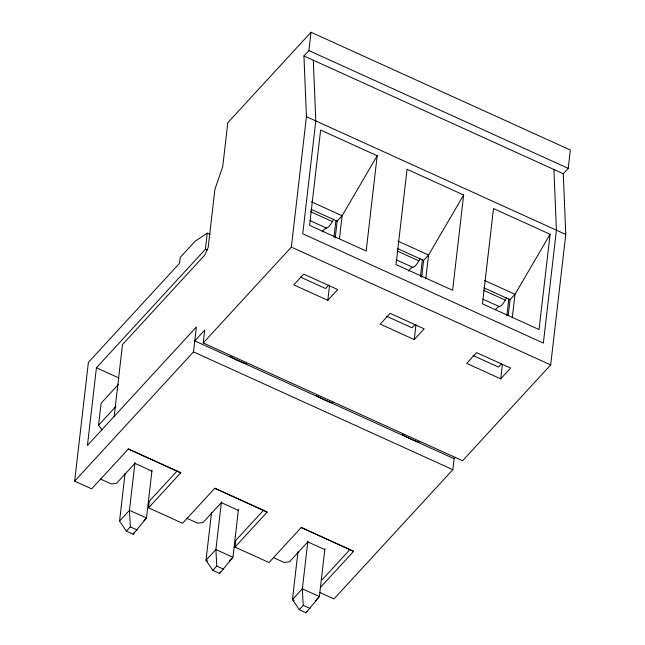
<?xml version="1.0" encoding="UTF-8"?>
<svg xmlns="http://www.w3.org/2000/svg" width="645" height="645" viewBox="0 0 645 645"><rect width="100%" height="100%" fill="white"/><g stroke="black" fill="none" stroke-linecap="round" stroke-linejoin="round"><path stroke-width="0.97" d="M320.363 587.498L353.613 551.346L301.207 527.537L269.013 562.537L234.982 547.081L267.167 512.082L214.761 488.273L182.567 523.272L148.535 507.817L180.721 472.817L128.315 449.017L91.663 488.862L74.651 481.13L88.381 362.401L179.512 263.329L180.189 257.468L195.04 241.311L207.239 233.176L209.956 234.401M207.239 233.176L205.376 249.301L96.427 367.755L87.438 445.445L196.386 326.983L193.5 351.904L74.651 481.13M102.224 430.07L98.548 425.273L101.088 403.286L118.511 384.347M114.181 416.364L122.485 344.543L204.699 255.162L208.174 247.535L214.922 189.267L222.727 166.684L227.814 122.711L311.011 32.25L570.349 150.035L568.229 168.361L563.279 173.747L565.778 234.458L550.685 364.909L462.538 460.756L203.199 342.963L204.683 330.135L194.774 340.907L454.112 458.7L455.435 457.257M152.01 470.181L146.48 518.008L133.168 534.221L126.364 531.133L119.559 521.055L125.09 473.228M134.99 462.457L129.46 510.284L130.322 526.828L126.364 531.133M148.535 507.817L149.293 501.221L177.028 471.068L180.721 472.817M211.536 512.485L206.005 560.312L212.81 570.398L219.614 573.486L232.926 557.272L238.457 509.445M221.437 501.721L215.906 549.548L216.768 566.084L212.81 570.398M234.982 547.081L235.739 540.486L263.474 510.332L267.167 512.082M203.199 342.963L291.346 247.116L306.44 116.664L303.94 55.954L308.891 50.576L311.011 32.25M333.973 237.167L335.916 220.405M297.982 551.749L292.451 599.576L299.256 609.662L306.061 612.75L319.372 596.536L324.903 548.71M327.813 300.328L337.722 289.557L303.69 274.101L293.781 284.864L327.813 300.328L329.514 285.671M335.215 237.941L337.158 221.162L342.108 215.777L377.188 155.743L320.613 130.04L309.584 225.323L366.167 251.018L377.188 155.743M339.48 238.481L342.108 215.777L311.406 201.829M307.883 540.978L302.352 588.804L303.214 605.349L299.256 609.662M420.419 276.431L422.362 259.669M414.259 339.584L424.168 328.821L390.136 313.357L380.228 324.129L414.259 339.584L415.96 324.927M421.661 277.205L423.604 260.419L428.554 255.041L463.642 195.008L407.06 169.304L396.03 264.579L452.613 290.282L463.642 195.008M425.813 278.729L428.554 255.041L397.852 241.093M319.654 592.408L333.989 598.915L452.838 469.689L454.225 457.732M506.865 315.695L508.808 298.933M500.705 378.849L510.614 368.085L476.582 352.622L466.674 363.393L500.705 378.849L502.407 364.191M508.22 315.478L510.05 299.683L515 294.297L550.088 234.272L493.506 208.569L482.476 303.843L539.059 329.547L550.088 234.272M512.259 317.993L515 294.297L484.298 280.357M322.089 231.878A10.828 3.515 -65.6 0 1 326.41 228.072A10.828 3.515 -65.6 0 0 332.385 221.582L333.763 219.026M408.535 271.134A10.828 3.515 -65.6 0 1 412.856 267.336A10.828 3.515 -65.6 0 0 418.831 260.846L420.209 258.29M495.408 309.81A10.828 3.515 -65.6 0 1 499.303 306.601A10.828 3.515 -65.6 0 0 505.277 300.11L506.656 297.547M133.168 534.221L134.136 532.665M219.614 573.486L220.59 571.93M306.061 612.75L307.036 611.194M98.548 425.273L115.963 406.334M328.692 285.155L325.604 288.517L300.191 276.979M119.559 521.055L129.46 510.284L146.48 518.008L143.835 520.886M415.138 324.419L412.05 327.781L386.637 316.244M229.62 560.868L232.926 557.272L215.906 549.548L206.005 560.312L207.795 561.126M501.584 363.683L498.496 367.045L473.083 355.5M322.194 579.75L349.921 549.596L353.613 551.346M315.405 600.842L319.372 596.536L302.352 588.804L292.451 599.576L294.241 600.39M308.891 50.576L568.229 168.361M303.94 55.954L563.279 173.747M306.44 116.664L565.778 234.458M310.971 209.27L337.158 221.162M397.417 248.527L423.604 260.419M483.863 287.791L510.05 299.683M310.535 211.657L332.385 221.582M396.981 250.921L418.831 260.846M483.428 290.186L505.277 300.11M310.027 220.63L326.41 228.072M396.473 259.895L412.856 267.336M482.92 299.159L499.303 306.601M291.346 247.116L550.685 364.909M205.376 249.301L207.182 250.115M193.5 351.904L452.838 469.689M96.427 367.755L118.946 377.986M128.234 448.904L177.028 471.068M214.68 488.168L263.474 510.332M301.126 527.433L349.921 549.596M151.906 471.108L134.886 463.376L116.56 483.299L111.182 483.911L100.459 479.041M238.352 510.372L221.332 502.64L203.014 522.563L197.628 523.176L186.905 518.306M324.798 549.629L307.778 541.905L289.46 561.827L284.074 562.432L273.351 557.562M130.322 526.828L137.127 529.916M216.768 566.084L223.573 569.18M303.214 605.349L310.019 608.445M553.918 169.498L556.417 230.201L543.364 343.067L302.739 233.78L315.8 120.913L313.301 60.211M246.519 363.788A61.267 41.183 42.6 0 1 229.62 356.113M332.965 403.052A61.267 41.183 42.6 0 1 316.066 395.377M419.411 442.317A61.267 41.183 42.6 0 1 402.512 434.641"/></g></svg>
